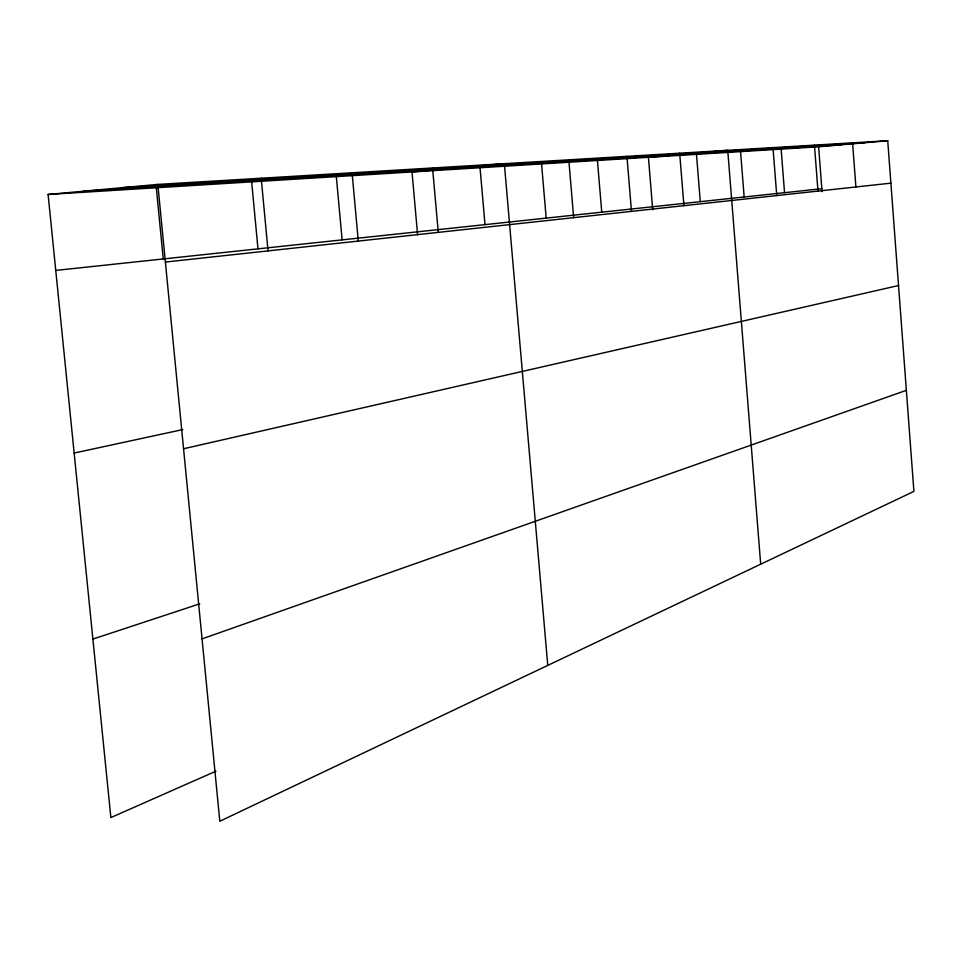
<?xml version="1.0" encoding="UTF-8"?>
<svg xmlns="http://www.w3.org/2000/svg" width="962" height="962" viewBox="0 0 962 962"><rect width="100%" height="100%" fill="white"/><g stroke="black" fill="none" stroke-linecap="round" stroke-linejoin="round"><path stroke-width="1.44" d="M215.981 771.151L110.87 817.58L48.1 194.456L157.828 184.403L887.722 140.741L913.9 491.39L219.805 821.259L157.828 184.403M202.056 638.888L906.36 390.332M92.893 639.081L199.735 603.823M183.55 448.773L898.532 285.534M74.158 453.054L182.828 429.569M165.38 262.061L890.896 183.165M55.748 270.418L821.837 188.708M48.1 194.456L818.626 146.789L887.722 140.741M83.778 191.185L841.245 144.805M121.08 187.77L864.742 142.749M156.313 187.758L163.239 258.946M261.207 178.223L268.049 250.902M251.659 181.866L257.984 248.845M352.068 172.787L358.297 241.089M336.327 176.623L342.135 239.875M432.551 167.965L438.275 232.383M417.616 234.824L412.001 171.945L504.341 163.672L547.763 665.403M480.038 167.737L485.016 224.627M541.558 163.937L546.188 218.109M568.782 159.812L573.665 217.665M652.717 209.752L648.424 157.323L727.741 150.312L760.689 564.201M626.935 156.337L631.481 211.375M597.438 160.474L601.755 212.181M696.476 154.353L700.288 201.671M679.677 153.186L683.934 205.676M740.56 151.623L744.155 196.994M781.144 149.11L784.535 192.677M772.991 147.607L776.743 195.575M852.56 142.845L855.903 186.965M818.626 146.789L822.065 191.678M814.441 145.118L817.977 191.089"/></g></svg>
